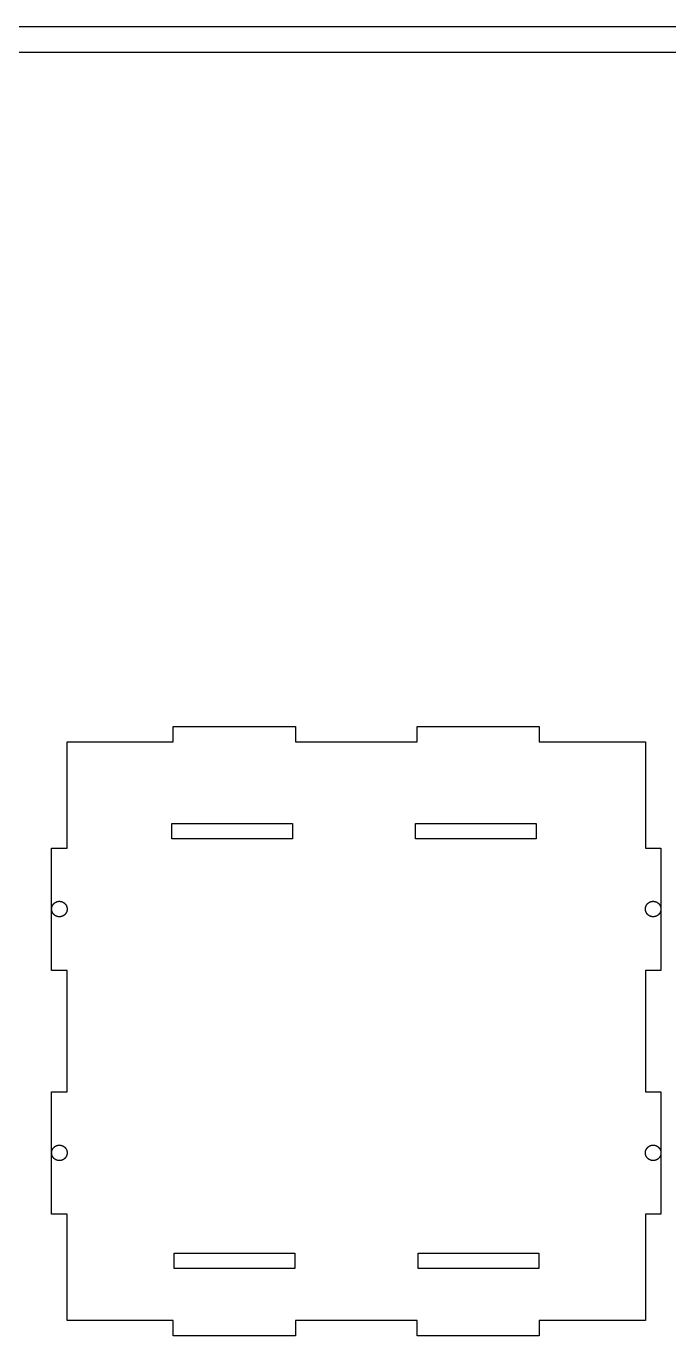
# Model space of a CAD drawing. Extents: x 0 to 808, y 79 to 394.
# Drawn here: x 169.5 to 269, y 190 to 394 of the extents above; entities that cross this region are included whole.
import ezdxf

# ---------------------------------------------------------------- set-up
doc = ezdxf.new("R2010")
doc.units = 0
doc.layers.add('Design_Template', color=7, linetype='CONTINUOUS')
doc.layers.add('Your_Design', color=7, linetype='CONTINUOUS')

msp = doc.modelspace()

# ---------------------------------------------------------------- linework, layer by layer
at = {"layer": 'Design_Template', "color": 7}
for points in [[(0, 393.999955), (640.000018, 393.999955), (640.000018, 78.799982), (0, 78.799982), (0, 393.999955)], [(4, 389.999967), (636.000006, 389.999967), (636.000006, 82.799977), (4, 82.799977), (4, 389.999967)]]:
    msp.add_lwpolyline(points, dxfattribs=at)
at = {"layer": 'Your_Design', "color": 5}
for points in [[(175.785015, 283.179681), (192.235015, 283.179681), (192.235015, 285.579679), (211.175019, 285.579679), (211.175019, 283.179681), (229.995019, 283.179681), (229.995019, 285.579679), (248.935017, 285.579679), (248.935017, 283.179681), (265.385019, 283.179681), (265.385019, 266.729681), (267.78502, 266.729681), (267.78502, 247.78968), (265.385019, 247.78968), (265.385019, 228.96968), (267.78502, 228.96968), (267.78502, 210.029679), (265.385019, 210.029679), (265.385019, 193.579679), (248.935017, 193.579679), (248.935017, 191.179681), (229.995019, 191.179681), (229.995019, 193.579679), (211.175019, 193.579679), (211.175019, 191.179681), (192.235015, 191.179681), (192.235015, 193.579679), (175.785015, 193.579679), (175.785015, 210.029679), (173.385017, 210.029679), (173.385017, 228.96968), (175.785015, 228.96968), (175.785015, 247.78968), (173.385017, 247.78968), (173.385017, 266.729681), (175.785015, 266.729681), (175.785015, 283.179681)], [(192.003336, 270.539326), (210.702382, 270.539326), (210.702382, 268.160819), (192.003336, 268.160819), (192.003336, 270.539326)], [(229.76954, 270.53912), (248.468586, 270.53912), (248.468586, 268.160613), (229.76954, 268.160613), (229.76954, 270.53912)], [(175.785015, 257.289678), (175.785015, 257.289678), (175.784832, 257.268737), (175.784267, 257.247796), (175.783421, 257.226856), (175.78201, 257.205943), (175.780316, 257.185058), (175.778341, 257.16423), (175.776083, 257.143402), (175.773261, 257.122631), (175.770156, 257.101916), (175.766713, 257.081257), (175.762903, 257.060655), (175.758726, 257.040137), (175.754182, 257.019676), (175.7493, 256.9993), (175.744051, 256.979036), (175.738463, 256.958857), (175.732508, 256.938791), (175.726214, 256.91881), (175.719582, 256.898942), (175.712583, 256.879214), (175.705245, 256.8596), (175.697569, 256.840126), (175.689554, 256.820766), (175.6812, 256.801547), (175.672507, 256.782497), (175.663504, 256.763588), (175.654163, 256.744848), (175.644483, 256.726278), (175.634492, 256.707877), (175.624191, 256.689646), (175.613551, 256.671612), (175.602601, 256.653747), (175.59134, 256.63608), (175.579769, 256.61861), (175.567916, 256.601366), (175.555752, 256.58432), (175.543306, 256.567472), (175.53055, 256.550849), (175.517511, 256.534452), (175.50419, 256.51828), (175.490587, 256.502363), (175.476702, 256.486671), (175.462562, 256.471234), (175.448141, 256.45605), (175.433465, 256.441092), (175.418536, 256.426417), (175.403352, 256.411995), (175.387914, 256.397828), (175.372223, 256.383942), (175.356306, 256.370339), (175.340134, 256.357018), (175.323737, 256.34398), (175.307114, 256.331223), (175.290266, 256.318749), (175.273219, 256.306585), (175.255947, 256.294732), (175.238478, 256.283161), (175.220811, 256.271928), (175.202946, 256.260978), (175.184912, 256.250338), (175.16668, 256.240009), (175.14828, 256.230018), (175.129709, 256.220366), (175.11097, 256.211025), (175.092061, 256.202022), (175.073011, 256.19333), (175.053792, 256.184976), (175.034431, 256.176961), (175.01493, 256.169284), (174.995315, 256.161946), (174.97556, 256.154947), (174.955691, 256.148315), (174.93571, 256.142022), (174.915644, 256.136095), (174.895465, 256.130507), (174.875201, 256.125258), (174.854825, 256.120347), (174.834364, 256.115803), (174.813846, 256.111626), (174.793244, 256.107816), (174.772585, 256.104373), (174.75187, 256.101269), (174.731099, 256.098446), (174.710299, 256.096189), (174.689443, 256.094213), (174.668558, 256.09252), (174.647646, 256.091109), (174.626733, 256.090262), (174.605792, 256.089698), (174.584851, 256.089517), (174.56391, 256.089698), (174.542969, 256.090262), (174.522057, 256.091109), (174.501144, 256.09252), (174.48026, 256.094213), (174.459403, 256.096189), (174.438604, 256.098446), (174.417832, 256.101269), (174.397117, 256.104373), (174.376458, 256.107816), (174.355856, 256.111626), (174.335338, 256.115803), (174.314906, 256.120347), (174.294529, 256.125258), (174.274266, 256.130507), (174.254087, 256.136095), (174.233992, 256.142022), (174.214011, 256.148315), (174.194143, 256.154947), (174.174387, 256.161946), (174.154773, 256.169284), (174.135299, 256.176961), (174.115939, 256.184976), (174.09672, 256.19333), (174.07767, 256.202022), (174.058761, 256.211025), (174.040021, 256.220366), (174.021451, 256.230018), (174.00305, 256.240009), (173.984818, 256.250338), (173.966784, 256.260978), (173.94892, 256.271928), (173.931253, 256.283161), (173.913783, 256.294732), (173.896511, 256.306585), (173.879465, 256.318749), (173.862616, 256.331223), (173.845993, 256.34398), (173.829596, 256.357018), (173.813425, 256.370339), (173.797508, 256.383942), (173.781816, 256.397828), (173.766378, 256.411995), (173.751195, 256.426417), (173.736265, 256.441092), (173.72159, 256.45605), (173.707168, 256.471234), (173.693029, 256.486671), (173.679144, 256.502363), (173.66554, 256.51828), (173.65222, 256.534452), (173.639181, 256.550849), (173.626424, 256.567472), (173.613978, 256.58432), (173.601815, 256.601366), (173.589961, 256.61861), (173.57839, 256.63608), (173.56713, 256.653747), (173.556179, 256.671612), (173.54554, 256.689646), (173.535238, 256.707877), (173.525248, 256.726278), (173.515568, 256.744848), (173.506226, 256.763588), (173.497223, 256.782497), (173.488531, 256.801547), (173.480177, 256.820766), (173.472162, 256.840126), (173.464485, 256.8596), (173.457148, 256.879214), (173.450148, 256.898942), (173.443516, 256.91881), (173.437223, 256.938791), (173.431268, 256.958857), (173.42568, 256.979036), (173.42043, 256.9993), (173.415548, 257.019676), (173.411004, 257.040137), (173.406827, 257.060655), (173.403017, 257.081257), (173.399574, 257.101916), (173.39647, 257.122631), (173.393648, 257.143402), (173.39139, 257.16423), (173.389414, 257.185058), (173.387721, 257.205943), (173.38631, 257.226856), (173.385463, 257.247796), (173.384899, 257.268737), (173.384715, 257.289678), (173.384899, 257.310619), (173.385463, 257.33156), (173.38631, 257.352501), (173.387721, 257.373414), (173.389414, 257.394298), (173.39139, 257.415126), (173.393648, 257.435954), (173.39647, 257.456726), (173.399574, 257.477441), (173.403017, 257.498099), (173.406827, 257.518702), (173.411004, 257.539219), (173.415548, 257.55968), (173.42043, 257.580057), (173.42568, 257.60032), (173.431268, 257.620499), (173.437223, 257.640565), (173.443516, 257.660546), (173.450148, 257.680415), (173.457148, 257.700142), (173.464485, 257.719757), (173.472162, 257.73923), (173.480177, 257.75859), (173.488531, 257.77781), (173.497223, 257.79686), (173.506226, 257.815769), (173.515568, 257.834508), (173.525248, 257.853078), (173.535238, 257.871479), (173.54554, 257.889711), (173.556179, 257.907745), (173.56713, 257.92561), (173.57839, 257.943277), (173.589961, 257.960746), (173.601815, 257.97799), (173.613978, 257.995036), (173.626424, 258.011885), (173.639181, 258.028508), (173.65222, 258.044905), (173.66554, 258.061076), (173.679144, 258.076994), (173.693029, 258.092685), (173.707168, 258.108123), (173.72159, 258.123306), (173.736265, 258.138264), (173.751195, 258.15294), (173.766378, 258.167361), (173.781816, 258.181529), (173.797508, 258.195414), (173.813425, 258.209017), (173.829596, 258.222338), (173.845993, 258.235377), (173.862616, 258.248133), (173.879465, 258.260607), (173.896511, 258.272771), (173.913783, 258.284624), (173.931253, 258.296196), (173.94892, 258.307428), (173.966784, 258.318378), (173.984818, 258.329018), (174.00305, 258.339347), (174.021451, 258.349338), (174.040021, 258.35899), (174.058761, 258.368332), (174.07767, 258.377334), (174.09672, 258.386027), (174.115939, 258.394381), (174.135299, 258.402396), (174.154773, 258.410072), (174.174387, 258.41741), (174.194143, 258.424409), (174.214011, 258.431041), (174.233992, 258.437335), (174.254087, 258.443262), (174.274266, 258.44885), (174.294529, 258.454099), (174.314906, 258.45901), (174.335338, 258.463553), (174.355856, 258.46773), (174.376458, 258.47154), (174.397117, 258.474983), (174.417832, 258.478088), (174.438604, 258.48091), (174.459403, 258.483168), (174.48026, 258.485143), (174.501144, 258.486837), (174.522057, 258.488248), (174.542969, 258.489094), (174.56391, 258.489659), (174.584851, 258.489842), (174.605792, 258.489659), (174.626733, 258.489094), (174.647646, 258.488248), (174.668558, 258.486837), (174.689443, 258.485143), (174.710299, 258.483168), (174.731099, 258.48091), (174.75187, 258.478088), (174.772585, 258.474983), (174.793244, 258.47154), (174.813846, 258.46773), (174.834364, 258.463553), (174.854825, 258.45901), (174.875201, 258.454099), (174.895465, 258.44885), (174.915644, 258.443262), (174.93571, 258.437335), (174.955691, 258.431041), (174.97556, 258.424409), (174.995315, 258.41741), (175.01493, 258.410072), (175.034431, 258.402396), (175.053792, 258.394381), (175.073011, 258.386027), (175.092061, 258.377334), (175.11097, 258.368332), (175.129709, 258.35899), (175.14828, 258.349338), (175.16668, 258.339347), (175.184912, 258.329018), (175.202946, 258.318378), (175.220811, 258.307428), (175.238478, 258.296196), (175.255947, 258.284624), (175.273219, 258.272771), (175.290266, 258.260607), (175.307114, 258.248133), (175.323737, 258.235377), (175.340134, 258.222338), (175.356306, 258.209017), (175.372223, 258.195414), (175.387914, 258.181529), (175.403352, 258.167361), (175.418536, 258.15294), (175.433465, 258.138264), (175.448141, 258.123306), (175.462562, 258.108123), (175.476702, 258.092685), (175.490587, 258.076994), (175.50419, 258.061076), (175.517511, 258.044905), (175.53055, 258.028508), (175.543306, 258.011885), (175.555752, 257.995036), (175.567916, 257.97799), (175.579769, 257.960746), (175.59134, 257.943277), (175.602601, 257.92561), (175.613551, 257.907745), (175.624191, 257.889711), (175.634492, 257.871479), (175.644483, 257.853078), (175.654163, 257.834508), (175.663504, 257.815769), (175.672507, 257.79686), (175.6812, 257.77781), (175.689554, 257.75859), (175.697569, 257.73923), (175.705245, 257.719757), (175.712583, 257.700142), (175.719582, 257.680415), (175.726214, 257.660546), (175.732508, 257.640565), (175.738463, 257.620499), (175.744051, 257.60032), (175.7493, 257.580057), (175.754182, 257.55968), (175.758726, 257.539219), (175.762903, 257.518702), (175.766713, 257.498099), (175.770156, 257.477441), (175.773261, 257.456726), (175.776083, 257.435954), (175.778341, 257.415126), (175.780316, 257.394298), (175.78201, 257.373414), (175.783421, 257.352501), (175.784267, 257.33156), (175.784832, 257.310619), (175.785015, 257.289678)], [(267.78502, 257.289678), (267.78502, 257.289678), (267.784837, 257.268737), (267.784272, 257.247796), (267.783426, 257.226856), (267.782015, 257.205943), (267.780321, 257.185058), (267.778346, 257.16423), (267.776088, 257.143402), (267.773266, 257.122631), (267.770161, 257.101916), (267.766718, 257.081257), (267.762908, 257.060655), (267.758731, 257.040137), (267.754187, 257.019676), (267.749277, 256.9993), (267.744027, 256.979036), (267.738439, 256.958857), (267.732513, 256.938791), (267.726219, 256.91881), (267.719587, 256.898942), (267.712588, 256.879214), (267.70525, 256.8596), (267.697574, 256.840126), (267.689559, 256.820766), (267.681205, 256.801547), (267.672512, 256.782497), (267.663509, 256.763588), (267.654168, 256.744848), (267.644516, 256.726278), (267.634525, 256.707877), (267.624196, 256.689646), (267.613556, 256.671612), (267.602606, 256.653747), (267.591373, 256.63608), (267.579802, 256.61861), (267.567949, 256.601366), (267.555785, 256.58432), (267.543311, 256.567472), (267.530555, 256.550849), (267.517516, 256.534452), (267.504195, 256.51828), (267.490592, 256.502363), (267.476707, 256.486671), (267.462539, 256.471234), (267.448117, 256.45605), (267.433442, 256.441092), (267.418484, 256.426417), (267.403301, 256.411995), (267.387863, 256.397828), (267.372171, 256.383942), (267.356254, 256.370339), (267.340083, 256.357018), (267.323686, 256.34398), (267.307063, 256.331223), (267.290214, 256.318749), (267.273168, 256.306585), (267.255924, 256.294732), (267.238455, 256.283161), (267.220787, 256.271928), (267.202923, 256.260978), (267.184889, 256.250338), (267.166657, 256.240009), (267.148256, 256.230018), (267.129686, 256.220366), (267.110947, 256.211025), (267.092038, 256.202022), (267.072988, 256.19333), (267.053768, 256.184976), (267.034408, 256.176961), (267.014935, 256.169284), (266.99532, 256.161946), (266.975593, 256.154947), (266.955724, 256.148315), (266.935743, 256.142022), (266.915677, 256.136095), (266.895498, 256.130507), (266.875235, 256.125258), (266.854858, 256.120347), (266.834397, 256.115803), (266.813879, 256.111626), (266.793277, 256.107816), (266.772619, 256.104373), (266.751903, 256.101269), (266.731132, 256.098446), (266.710304, 256.096189), (266.689476, 256.094213), (266.668591, 256.09252), (266.647679, 256.091109), (266.626738, 256.090262), (266.605797, 256.089698), (266.584856, 256.089517), (266.563915, 256.089698), (266.542974, 256.090262), (266.522033, 256.091109), (266.501121, 256.09252), (266.480236, 256.094213), (266.459408, 256.096189), (266.43858, 256.098446), (266.417809, 256.101269), (266.397094, 256.104373), (266.376435, 256.107816), (266.355833, 256.111626), (266.335315, 256.115803), (266.314854, 256.120347), (266.294478, 256.125258), (266.274214, 256.130507), (266.254035, 256.136095), (266.233941, 256.142022), (266.21396, 256.148315), (266.194091, 256.154947), (266.174364, 256.161946), (266.154749, 256.169284), (266.135276, 256.176961), (266.115916, 256.184976), (266.096696, 256.19333), (266.077646, 256.202022), (266.058737, 256.211025), (266.039998, 256.220366), (266.021428, 256.230018), (266.003027, 256.240009), (265.984795, 256.250338), (265.966761, 256.260978), (265.948897, 256.271928), (265.931229, 256.283161), (265.91376, 256.294732), (265.896516, 256.306585), (265.87947, 256.318749), (265.862621, 256.331223), (265.845998, 256.34398), (265.829601, 256.357018), (265.81343, 256.370339), (265.797513, 256.383942), (265.781821, 256.397828), (265.766383, 256.411995), (265.7512, 256.426417), (265.736242, 256.441092), (265.721567, 256.45605), (265.707145, 256.471234), (265.692977, 256.486671), (265.679092, 256.502363), (265.665489, 256.51828), (265.652168, 256.534452), (265.639129, 256.550849), (265.626373, 256.567472), (265.613899, 256.58432), (265.601735, 256.601366), (265.589882, 256.61861), (265.578311, 256.63608), (265.567078, 256.653747), (265.556128, 256.671612), (265.545488, 256.689646), (265.535159, 256.707877), (265.525168, 256.726278), (265.515516, 256.744848), (265.506175, 256.763588), (265.497172, 256.782497), (265.488479, 256.801547), (265.480125, 256.820766), (265.47211, 256.840126), (265.464434, 256.8596), (265.457096, 256.879214), (265.450097, 256.898942), (265.443465, 256.91881), (265.437171, 256.938791), (265.431245, 256.958857), (265.425657, 256.979036), (265.420407, 256.9993), (265.415525, 257.019676), (265.410981, 257.040137), (265.406804, 257.060655), (265.402994, 257.081257), (265.399551, 257.101916), (265.396447, 257.122631), (265.393624, 257.143402), (265.391367, 257.16423), (265.389391, 257.185058), (265.387698, 257.205943), (265.386287, 257.226856), (265.38544, 257.247796), (265.384875, 257.268737), (265.384692, 257.289678), (265.384875, 257.310619), (265.38544, 257.33156), (265.386287, 257.352501), (265.387698, 257.373414), (265.389391, 257.394298), (265.391367, 257.415126), (265.393624, 257.435954), (265.396447, 257.456726), (265.399551, 257.477441), (265.402994, 257.498099), (265.406804, 257.518702), (265.410981, 257.539219), (265.415525, 257.55968), (265.420407, 257.580057), (265.425657, 257.60032), (265.431245, 257.620499), (265.437171, 257.640565), (265.443465, 257.660546), (265.450097, 257.680415), (265.457096, 257.700142), (265.464434, 257.719757), (265.47211, 257.73923), (265.480125, 257.75859), (265.488479, 257.77781), (265.497172, 257.79686), (265.506175, 257.815769), (265.515516, 257.834508), (265.525168, 257.853078), (265.535159, 257.871479), (265.545488, 257.889711), (265.556128, 257.907745), (265.567078, 257.92561), (265.578311, 257.943277), (265.589882, 257.960746), (265.601735, 257.97799), (265.613899, 257.995036), (265.626373, 258.011885), (265.639129, 258.028508), (265.652168, 258.044905), (265.665489, 258.061076), (265.679092, 258.076994), (265.692977, 258.092685), (265.707145, 258.108123), (265.721567, 258.123306), (265.736242, 258.138264), (265.7512, 258.15294), (265.766383, 258.167361), (265.781821, 258.181529), (265.797513, 258.195414), (265.81343, 258.209017), (265.829601, 258.222338), (265.845998, 258.235377), (265.862621, 258.248133), (265.87947, 258.260607), (265.896516, 258.272771), (265.91376, 258.284624), (265.931229, 258.296196), (265.948897, 258.307428), (265.966761, 258.318378), (265.984795, 258.329018), (266.003027, 258.339347), (266.021428, 258.349338), (266.039998, 258.35899), (266.058737, 258.368332), (266.077646, 258.377334), (266.096696, 258.386027), (266.115916, 258.394381), (266.135276, 258.402396), (266.154749, 258.410072), (266.174364, 258.41741), (266.194091, 258.424409), (266.21396, 258.431041), (266.233941, 258.437335), (266.254035, 258.443262), (266.274214, 258.44885), (266.294478, 258.454099), (266.314854, 258.45901), (266.335315, 258.463553), (266.355833, 258.46773), (266.376435, 258.47154), (266.397094, 258.474983), (266.417809, 258.478088), (266.43858, 258.48091), (266.459408, 258.483168), (266.480236, 258.485143), (266.501121, 258.486837), (266.522033, 258.488248), (266.542974, 258.489094), (266.563915, 258.489659), (266.584856, 258.489842), (266.605797, 258.489659), (266.626738, 258.489094), (266.647679, 258.488248), (266.668591, 258.486837), (266.689476, 258.485143), (266.710304, 258.483168), (266.731132, 258.48091), (266.751903, 258.478088), (266.772619, 258.474983), (266.793277, 258.47154), (266.813879, 258.46773), (266.834397, 258.463553), (266.854858, 258.45901), (266.875235, 258.454099), (266.895498, 258.44885), (266.915677, 258.443262), (266.935743, 258.437335), (266.955724, 258.431041), (266.975593, 258.424409), (266.99532, 258.41741), (267.014935, 258.410072), (267.034408, 258.402396), (267.053768, 258.394381), (267.072988, 258.386027), (267.092038, 258.377334), (267.110947, 258.368332), (267.129686, 258.35899), (267.148256, 258.349338), (267.166657, 258.339347), (267.184889, 258.329018), (267.202923, 258.318378), (267.220787, 258.307428), (267.238455, 258.296196), (267.255924, 258.284624), (267.273168, 258.272771), (267.290214, 258.260607), (267.307063, 258.248133), (267.323686, 258.235377), (267.340083, 258.222338), (267.356254, 258.209017), (267.372171, 258.195414), (267.387863, 258.181529), (267.403301, 258.167361), (267.418484, 258.15294), (267.433442, 258.138264), (267.448117, 258.123306), (267.462539, 258.108123), (267.476707, 258.092685), (267.490592, 258.076994), (267.504195, 258.061076), (267.517516, 258.044905), (267.530555, 258.028508), (267.543311, 258.011885), (267.555785, 257.995036), (267.567949, 257.97799), (267.579802, 257.960746), (267.591373, 257.943277), (267.602606, 257.92561), (267.613556, 257.907745), (267.624196, 257.889711), (267.634525, 257.871479), (267.644516, 257.853078), (267.654168, 257.834508), (267.663509, 257.815769), (267.672512, 257.79686), (267.681205, 257.77781), (267.689559, 257.75859), (267.697574, 257.73923), (267.70525, 257.719757), (267.712588, 257.700142), (267.719587, 257.680415), (267.726219, 257.660546), (267.732513, 257.640565), (267.738439, 257.620499), (267.744027, 257.60032), (267.749277, 257.580057), (267.754187, 257.55968), (267.758731, 257.539219), (267.762908, 257.518702), (267.766718, 257.498099), (267.770161, 257.477441), (267.773266, 257.456726), (267.776088, 257.435954), (267.778346, 257.415126), (267.780321, 257.394298), (267.782015, 257.373414), (267.783426, 257.352501), (267.784272, 257.33156), (267.784837, 257.310619), (267.78502, 257.289678)], [(175.785015, 219.52968), (175.785015, 219.52968), (175.784832, 219.508739), (175.784267, 219.487798), (175.783421, 219.466857), (175.78201, 219.445944), (175.780316, 219.42506), (175.778341, 219.404232), (175.776083, 219.383404), (175.773261, 219.362632), (175.770156, 219.341917), (175.766713, 219.321259), (175.762903, 219.300656), (175.758726, 219.280139), (175.754182, 219.259678), (175.7493, 219.239301), (175.744051, 219.219038), (175.738463, 219.198859), (175.732508, 219.178793), (175.726214, 219.158812), (175.719582, 219.138943), (175.712583, 219.119216), (175.705245, 219.099601), (175.697569, 219.080128), (175.689554, 219.060768), (175.6812, 219.041548), (175.672507, 219.022498), (175.663504, 219.003589), (175.654163, 218.98485), (175.644483, 218.96628), (175.634492, 218.947879), (175.624191, 218.929647), (175.613551, 218.911613), (175.602601, 218.893748), (175.59134, 218.876081), (175.579769, 218.858612), (175.567916, 218.841368), (175.555752, 218.824322), (175.543306, 218.807473), (175.53055, 218.79085), (175.517511, 218.774453), (175.50419, 218.758282), (175.490587, 218.742364), (175.476702, 218.726673), (175.462562, 218.711235), (175.448141, 218.696052), (175.433465, 218.681094), (175.418536, 218.666418), (175.403352, 218.651997), (175.387914, 218.637829), (175.372223, 218.623944), (175.356306, 218.610341), (175.340134, 218.59702), (175.323737, 218.583981), (175.307114, 218.571225), (175.290266, 218.558751), (175.273219, 218.546587), (175.255947, 218.534734), (175.238478, 218.523162), (175.220811, 218.51193), (175.202946, 218.50098), (175.184912, 218.49034), (175.16668, 218.480011), (175.14828, 218.47002), (175.129709, 218.460368), (175.11097, 218.451026), (175.092061, 218.442024), (175.073011, 218.433331), (175.053792, 218.424977), (175.034431, 218.416962), (175.01493, 218.409286), (174.995315, 218.401948), (174.97556, 218.394949), (174.955691, 218.388317), (174.93571, 218.382023), (174.915644, 218.376068), (174.895465, 218.37048), (174.875201, 218.365231), (174.854825, 218.36032), (174.834364, 218.355776), (174.813846, 218.3516), (174.793244, 218.34779), (174.772585, 218.344346), (174.75187, 218.341242), (174.731099, 218.33842), (174.710299, 218.336162), (174.689443, 218.334186), (174.668558, 218.332493), (174.647646, 218.331082), (174.626733, 218.330235), (174.605792, 218.329671), (174.584851, 218.329487), (174.56391, 218.329671), (174.542969, 218.330235), (174.522057, 218.331082), (174.501144, 218.332493), (174.48026, 218.334186), (174.459403, 218.336162), (174.438604, 218.33842), (174.417832, 218.341242), (174.397117, 218.344346), (174.376458, 218.34779), (174.355856, 218.3516), (174.335338, 218.355776), (174.314906, 218.36032), (174.294529, 218.365231), (174.274266, 218.37048), (174.254087, 218.376068), (174.233992, 218.382023), (174.214011, 218.388317), (174.194143, 218.394949), (174.174387, 218.401948), (174.154773, 218.409286), (174.135299, 218.416962), (174.115939, 218.424977), (174.09672, 218.433331), (174.07767, 218.442024), (174.058761, 218.451026), (174.040021, 218.460368), (174.021451, 218.47002), (174.00305, 218.480011), (173.984818, 218.49034), (173.966784, 218.50098), (173.94892, 218.51193), (173.931253, 218.523162), (173.913783, 218.534734), (173.896511, 218.546587), (173.879465, 218.558751), (173.862616, 218.571225), (173.845993, 218.583981), (173.829596, 218.59702), (173.813425, 218.610341), (173.797508, 218.623944), (173.781816, 218.637829), (173.766378, 218.651997), (173.751195, 218.666418), (173.736265, 218.681094), (173.72159, 218.696052), (173.707168, 218.711235), (173.693029, 218.726673), (173.679144, 218.742364), (173.66554, 218.758282), (173.65222, 218.774453), (173.639181, 218.79085), (173.626424, 218.807473), (173.613978, 218.824322), (173.601815, 218.841368), (173.589961, 218.858612), (173.57839, 218.876081), (173.56713, 218.893748), (173.556179, 218.911613), (173.54554, 218.929647), (173.535238, 218.947879), (173.525248, 218.96628), (173.515568, 218.98485), (173.506226, 219.003589), (173.497223, 219.022498), (173.488531, 219.041548), (173.480177, 219.060768), (173.472162, 219.080128), (173.464485, 219.099601), (173.457148, 219.119216), (173.450148, 219.138943), (173.443516, 219.158812), (173.437223, 219.178793), (173.431268, 219.198859), (173.42568, 219.219038), (173.42043, 219.239301), (173.415548, 219.259678), (173.411004, 219.280139), (173.406827, 219.300656), (173.403017, 219.321259), (173.399574, 219.341917), (173.39647, 219.362632), (173.393648, 219.383404), (173.39139, 219.404232), (173.389414, 219.42506), (173.387721, 219.445944), (173.38631, 219.466857), (173.385463, 219.487798), (173.384899, 219.508739), (173.384715, 219.52968), (173.384899, 219.550621), (173.385463, 219.571562), (173.38631, 219.592502), (173.387721, 219.613415), (173.389414, 219.6343), (173.39139, 219.655128), (173.393648, 219.675956), (173.39647, 219.696727), (173.399574, 219.717442), (173.403017, 219.738101), (173.406827, 219.758703), (173.411004, 219.779221), (173.415548, 219.799682), (173.42043, 219.820058), (173.42568, 219.840322), (173.431268, 219.860501), (173.437223, 219.880567), (173.443516, 219.900548), (173.450148, 219.920416), (173.457148, 219.940144), (173.464485, 219.959758), (173.472162, 219.979232), (173.480177, 219.998592), (173.488531, 220.017811), (173.497223, 220.036861), (173.506226, 220.05577), (173.515568, 220.07451), (173.525248, 220.09308), (173.535238, 220.111481), (173.54554, 220.129712), (173.556179, 220.147746), (173.56713, 220.165611), (173.57839, 220.183278), (173.589961, 220.200748), (173.601815, 220.21802), (173.613978, 220.235066), (173.626424, 220.251915), (173.639181, 220.268538), (173.65222, 220.284935), (173.66554, 220.301106), (173.679144, 220.317023), (173.693029, 220.332715), (173.707168, 220.348152), (173.72159, 220.363336), (173.736265, 220.378294), (173.751195, 220.392969), (173.766378, 220.407391), (173.781816, 220.421558), (173.797508, 220.435444), (173.813425, 220.449047), (173.829596, 220.462368), (173.845993, 220.475406), (173.862616, 220.488163), (173.879465, 220.500637), (173.896511, 220.512801), (173.913783, 220.524654), (173.931253, 220.536225), (173.94892, 220.547458), (173.966784, 220.558408), (173.984818, 220.569048), (174.00305, 220.579377), (174.021451, 220.589368), (174.040021, 220.59902), (174.058761, 220.608361), (174.07767, 220.617364), (174.09672, 220.626057), (174.115939, 220.63441), (174.135299, 220.642426), (174.154773, 220.650102), (174.174387, 220.65744), (174.194143, 220.664439), (174.214011, 220.671071), (174.233992, 220.677365), (174.254087, 220.683291), (174.274266, 220.688879), (174.294529, 220.694129), (174.314906, 220.699039), (174.335338, 220.703583), (174.355856, 220.70776), (174.376458, 220.71157), (174.397117, 220.715013), (174.417832, 220.718118), (174.438604, 220.72094), (174.459403, 220.723198), (174.48026, 220.725173), (174.501144, 220.726866), (174.522057, 220.728278), (174.542969, 220.729124), (174.56391, 220.729689), (174.584851, 220.729872), (174.605792, 220.729689), (174.626733, 220.729124), (174.647646, 220.728278), (174.668558, 220.726866), (174.689443, 220.725173), (174.710299, 220.723198), (174.731099, 220.72094), (174.75187, 220.718118), (174.772585, 220.715013), (174.793244, 220.71157), (174.813846, 220.70776), (174.834364, 220.703583), (174.854825, 220.699039), (174.875201, 220.694129), (174.895465, 220.688879), (174.915644, 220.683291), (174.93571, 220.677365), (174.955691, 220.671071), (174.97556, 220.664439), (174.995315, 220.65744), (175.01493, 220.650102), (175.034431, 220.642426), (175.053792, 220.63441), (175.073011, 220.626057), (175.092061, 220.617364), (175.11097, 220.608361), (175.129709, 220.59902), (175.14828, 220.589368), (175.16668, 220.579377), (175.184912, 220.569048), (175.202946, 220.558408), (175.220811, 220.547458), (175.238478, 220.536225), (175.255947, 220.524654), (175.273219, 220.512801), (175.290266, 220.500637), (175.307114, 220.488163), (175.323737, 220.475406), (175.340134, 220.462368), (175.356306, 220.449047), (175.372223, 220.435444), (175.387914, 220.421558), (175.403352, 220.407391), (175.418536, 220.392969), (175.433465, 220.378294), (175.448141, 220.363336), (175.462562, 220.348152), (175.476702, 220.332715), (175.490587, 220.317023), (175.50419, 220.301106), (175.517511, 220.284935), (175.53055, 220.268538), (175.543306, 220.251915), (175.555752, 220.235066), (175.567916, 220.21802), (175.579769, 220.200748), (175.59134, 220.183278), (175.602601, 220.165611), (175.613551, 220.147746), (175.624191, 220.129712), (175.634492, 220.111481), (175.644483, 220.09308), (175.654163, 220.07451), (175.663504, 220.05577), (175.672507, 220.036861), (175.6812, 220.017811), (175.689554, 219.998592), (175.697569, 219.979232), (175.705245, 219.959758), (175.712583, 219.940144), (175.719582, 219.920416), (175.726214, 219.900548), (175.732508, 219.880567), (175.738463, 219.860501), (175.744051, 219.840322), (175.7493, 219.820058), (175.754182, 219.799682), (175.758726, 219.779221), (175.762903, 219.758703), (175.766713, 219.738101), (175.770156, 219.717442), (175.773261, 219.696727), (175.776083, 219.675956), (175.778341, 219.655128), (175.780316, 219.6343), (175.78201, 219.613415), (175.783421, 219.592502), (175.784267, 219.571562), (175.784832, 219.550621), (175.785015, 219.52968)], [(267.78502, 219.52968), (267.78502, 219.52968), (267.784837, 219.508739), (267.784272, 219.487798), (267.783426, 219.466857), (267.782015, 219.445944), (267.780321, 219.42506), (267.778346, 219.404232), (267.776088, 219.383404), (267.773266, 219.362632), (267.770161, 219.341917), (267.766718, 219.321259), (267.762908, 219.300656), (267.758731, 219.280139), (267.754187, 219.259678), (267.749277, 219.239301), (267.744027, 219.219038), (267.738439, 219.198859), (267.732513, 219.178793), (267.726219, 219.158812), (267.719587, 219.138943), (267.712588, 219.119216), (267.70525, 219.099601), (267.697574, 219.080128), (267.689559, 219.060768), (267.681205, 219.041548), (267.672512, 219.022498), (267.663509, 219.003589), (267.654168, 218.98485), (267.644516, 218.96628), (267.634525, 218.947879), (267.624196, 218.929647), (267.613556, 218.911613), (267.602606, 218.893748), (267.591373, 218.876081), (267.579802, 218.858612), (267.567949, 218.841368), (267.555785, 218.824322), (267.543311, 218.807473), (267.530555, 218.79085), (267.517516, 218.774453), (267.504195, 218.758282), (267.490592, 218.742364), (267.476707, 218.726673), (267.462539, 218.711235), (267.448117, 218.696052), (267.433442, 218.681094), (267.418484, 218.666418), (267.403301, 218.651997), (267.387863, 218.637829), (267.372171, 218.623944), (267.356254, 218.610341), (267.340083, 218.59702), (267.323686, 218.583981), (267.307063, 218.571225), (267.290214, 218.558751), (267.273168, 218.546587), (267.255924, 218.534734), (267.238455, 218.523162), (267.220787, 218.51193), (267.202923, 218.50098), (267.184889, 218.49034), (267.166657, 218.480011), (267.148256, 218.47002), (267.129686, 218.460368), (267.110947, 218.451026), (267.092038, 218.442024), (267.072988, 218.433331), (267.053768, 218.424977), (267.034408, 218.416962), (267.014935, 218.409286), (266.99532, 218.401948), (266.975593, 218.394949), (266.955724, 218.388317), (266.935743, 218.382023), (266.915677, 218.376068), (266.895498, 218.37048), (266.875235, 218.365231), (266.854858, 218.36032), (266.834397, 218.355776), (266.813879, 218.3516), (266.793277, 218.34779), (266.772619, 218.344346), (266.751903, 218.341242), (266.731132, 218.33842), (266.710304, 218.336162), (266.689476, 218.334186), (266.668591, 218.332493), (266.647679, 218.331082), (266.626738, 218.330235), (266.605797, 218.329671), (266.584856, 218.329487), (266.563915, 218.329671), (266.542974, 218.330235), (266.522033, 218.331082), (266.501121, 218.332493), (266.480236, 218.334186), (266.459408, 218.336162), (266.43858, 218.33842), (266.417809, 218.341242), (266.397094, 218.344346), (266.376435, 218.34779), (266.355833, 218.3516), (266.335315, 218.355776), (266.314854, 218.36032), (266.294478, 218.365231), (266.274214, 218.37048), (266.254035, 218.376068), (266.233941, 218.382023), (266.21396, 218.388317), (266.194091, 218.394949), (266.174364, 218.401948), (266.154749, 218.409286), (266.135276, 218.416962), (266.115916, 218.424977), (266.096696, 218.433331), (266.077646, 218.442024), (266.058737, 218.451026), (266.039998, 218.460368), (266.021428, 218.47002), (266.003027, 218.480011), (265.984795, 218.49034), (265.966761, 218.50098), (265.948897, 218.51193), (265.931229, 218.523162), (265.91376, 218.534734), (265.896516, 218.546587), (265.87947, 218.558751), (265.862621, 218.571225), (265.845998, 218.583981), (265.829601, 218.59702), (265.81343, 218.610341), (265.797513, 218.623944), (265.781821, 218.637829), (265.766383, 218.651997), (265.7512, 218.666418), (265.736242, 218.681094), (265.721567, 218.696052), (265.707145, 218.711235), (265.692977, 218.726673), (265.679092, 218.742364), (265.665489, 218.758282), (265.652168, 218.774453), (265.639129, 218.79085), (265.626373, 218.807473), (265.613899, 218.824322), (265.601735, 218.841368), (265.589882, 218.858612), (265.578311, 218.876081), (265.567078, 218.893748), (265.556128, 218.911613), (265.545488, 218.929647), (265.535159, 218.947879), (265.525168, 218.96628), (265.515516, 218.98485), (265.506175, 219.003589), (265.497172, 219.022498), (265.488479, 219.041548), (265.480125, 219.060768), (265.47211, 219.080128), (265.464434, 219.099601), (265.457096, 219.119216), (265.450097, 219.138943), (265.443465, 219.158812), (265.437171, 219.178793), (265.431245, 219.198859), (265.425657, 219.219038), (265.420407, 219.239301), (265.415525, 219.259678), (265.410981, 219.280139), (265.406804, 219.300656), (265.402994, 219.321259), (265.399551, 219.341917), (265.396447, 219.362632), (265.393624, 219.383404), (265.391367, 219.404232), (265.389391, 219.42506), (265.387698, 219.445944), (265.386287, 219.466857), (265.38544, 219.487798), (265.384875, 219.508739), (265.384692, 219.52968), (265.384875, 219.550621), (265.38544, 219.571562), (265.386287, 219.592502), (265.387698, 219.613415), (265.389391, 219.6343), (265.391367, 219.655128), (265.393624, 219.675956), (265.396447, 219.696727), (265.399551, 219.717442), (265.402994, 219.738101), (265.406804, 219.758703), (265.410981, 219.779221), (265.415525, 219.799682), (265.420407, 219.820058), (265.425657, 219.840322), (265.431245, 219.860501), (265.437171, 219.880567), (265.443465, 219.900548), (265.450097, 219.920416), (265.457096, 219.940144), (265.464434, 219.959758), (265.47211, 219.979232), (265.480125, 219.998592), (265.488479, 220.017811), (265.497172, 220.036861), (265.506175, 220.05577), (265.515516, 220.07451), (265.525168, 220.09308), (265.535159, 220.111481), (265.545488, 220.129712), (265.556128, 220.147746), (265.567078, 220.165611), (265.578311, 220.183278), (265.589882, 220.200748), (265.601735, 220.21802), (265.613899, 220.235066), (265.626373, 220.251915), (265.639129, 220.268538), (265.652168, 220.284935), (265.665489, 220.301106), (265.679092, 220.317023), (265.692977, 220.332715), (265.707145, 220.348152), (265.721567, 220.363336), (265.736242, 220.378294), (265.7512, 220.392969), (265.766383, 220.407391), (265.781821, 220.421558), (265.797513, 220.435444), (265.81343, 220.449047), (265.829601, 220.462368), (265.845998, 220.475406), (265.862621, 220.488163), (265.87947, 220.500637), (265.896516, 220.512801), (265.91376, 220.524654), (265.931229, 220.536225), (265.948897, 220.547458), (265.966761, 220.558408), (265.984795, 220.569048), (266.003027, 220.579377), (266.021428, 220.589368), (266.039998, 220.59902), (266.058737, 220.608361), (266.077646, 220.617364), (266.096696, 220.626057), (266.115916, 220.63441), (266.135276, 220.642426), (266.154749, 220.650102), (266.174364, 220.65744), (266.194091, 220.664439), (266.21396, 220.671071), (266.233941, 220.677365), (266.254035, 220.683291), (266.274214, 220.688879), (266.294478, 220.694129), (266.314854, 220.699039), (266.335315, 220.703583), (266.355833, 220.70776), (266.376435, 220.71157), (266.397094, 220.715013), (266.417809, 220.718118), (266.43858, 220.72094), (266.459408, 220.723198), (266.480236, 220.725173), (266.501121, 220.726866), (266.522033, 220.728278), (266.542974, 220.729124), (266.563915, 220.729689), (266.584856, 220.729872), (266.605797, 220.729689), (266.626738, 220.729124), (266.647679, 220.728278), (266.668591, 220.726866), (266.689476, 220.725173), (266.710304, 220.723198), (266.731132, 220.72094), (266.751903, 220.718118), (266.772619, 220.715013), (266.793277, 220.71157), (266.813879, 220.70776), (266.834397, 220.703583), (266.854858, 220.699039), (266.875235, 220.694129), (266.895498, 220.688879), (266.915677, 220.683291), (266.935743, 220.677365), (266.955724, 220.671071), (266.975593, 220.664439), (266.99532, 220.65744), (267.014935, 220.650102), (267.034408, 220.642426), (267.053768, 220.63441), (267.072988, 220.626057), (267.092038, 220.617364), (267.110947, 220.608361), (267.129686, 220.59902), (267.148256, 220.589368), (267.166657, 220.579377), (267.184889, 220.569048), (267.202923, 220.558408), (267.220787, 220.547458), (267.238455, 220.536225), (267.255924, 220.524654), (267.273168, 220.512801), (267.290214, 220.500637), (267.307063, 220.488163), (267.323686, 220.475406), (267.340083, 220.462368), (267.356254, 220.449047), (267.372171, 220.435444), (267.387863, 220.421558), (267.403301, 220.407391), (267.418484, 220.392969), (267.433442, 220.378294), (267.448117, 220.363336), (267.462539, 220.348152), (267.476707, 220.332715), (267.490592, 220.317023), (267.504195, 220.301106), (267.517516, 220.284935), (267.530555, 220.268538), (267.543311, 220.251915), (267.555785, 220.235066), (267.567949, 220.21802), (267.579802, 220.200748), (267.591373, 220.183278), (267.602606, 220.165611), (267.613556, 220.147746), (267.624196, 220.129712), (267.634525, 220.111481), (267.644516, 220.09308), (267.654168, 220.07451), (267.663509, 220.05577), (267.672512, 220.036861), (267.681205, 220.017811), (267.689559, 219.998592), (267.697574, 219.979232), (267.70525, 219.959758), (267.712588, 219.940144), (267.719587, 219.920416), (267.726219, 219.900548), (267.732513, 219.880567), (267.738439, 219.860501), (267.744027, 219.840322), (267.749277, 219.820058), (267.754187, 219.799682), (267.758731, 219.779221), (267.762908, 219.758703), (267.766718, 219.738101), (267.770161, 219.717442), (267.773266, 219.696727), (267.776088, 219.675956), (267.778346, 219.655128), (267.780321, 219.6343), (267.782015, 219.613415), (267.783426, 219.592502), (267.784272, 219.571562), (267.784837, 219.550621), (267.78502, 219.52968)], [(192.382417, 203.991803), (211.08146, 203.991803), (211.08146, 201.613296), (192.382417, 201.613296), (192.382417, 203.991803)], [(230.148638, 203.991597), (248.847684, 203.991597), (248.847684, 201.61309), (230.148638, 201.61309), (230.148638, 203.991597)]]:
    msp.add_lwpolyline(points, dxfattribs=at)

doc.saveas('drawing.dxf')
